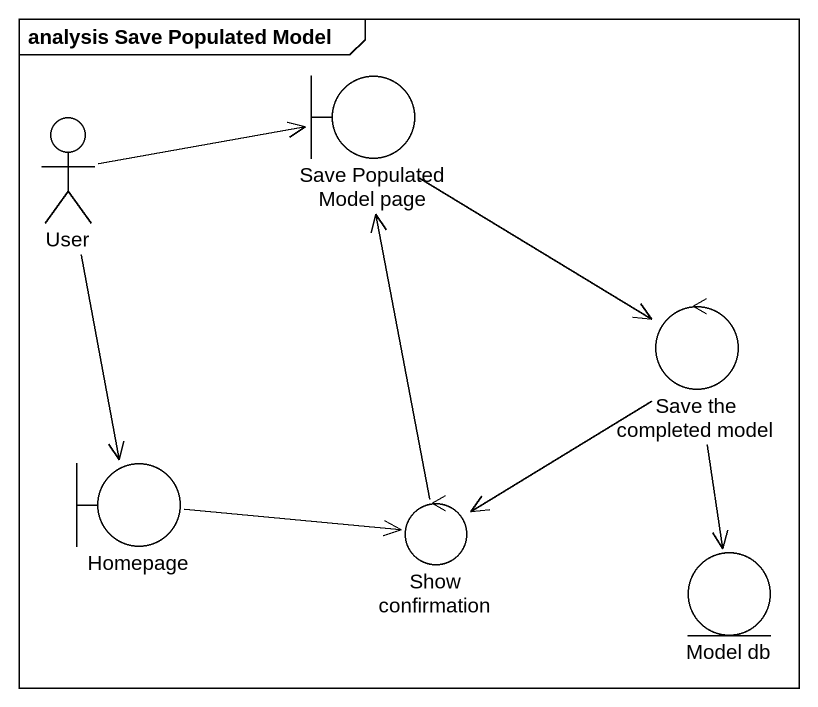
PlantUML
@startuml
mainframe analysis Save Populated Model
actor User
boundary "Save Populated Model page" as Save_Populated_Model_page
control "Save the completed model" as Save_the_completed_model
boundary Homepage
control "Show confirmation" as Show_confirmation
entity "Model db" as Model_db
User -right-> Save_Populated_Model_page
User --> Homepage
Save_Populated_Model_page --> Save_the_completed_model
Save_the_completed_model --> Show_confirmation
Save_the_completed_model --> Model_db
Homepage -right-> Show_confirmation
Show_confirmation -up-> Save_Populated_Model_page
@enduml
